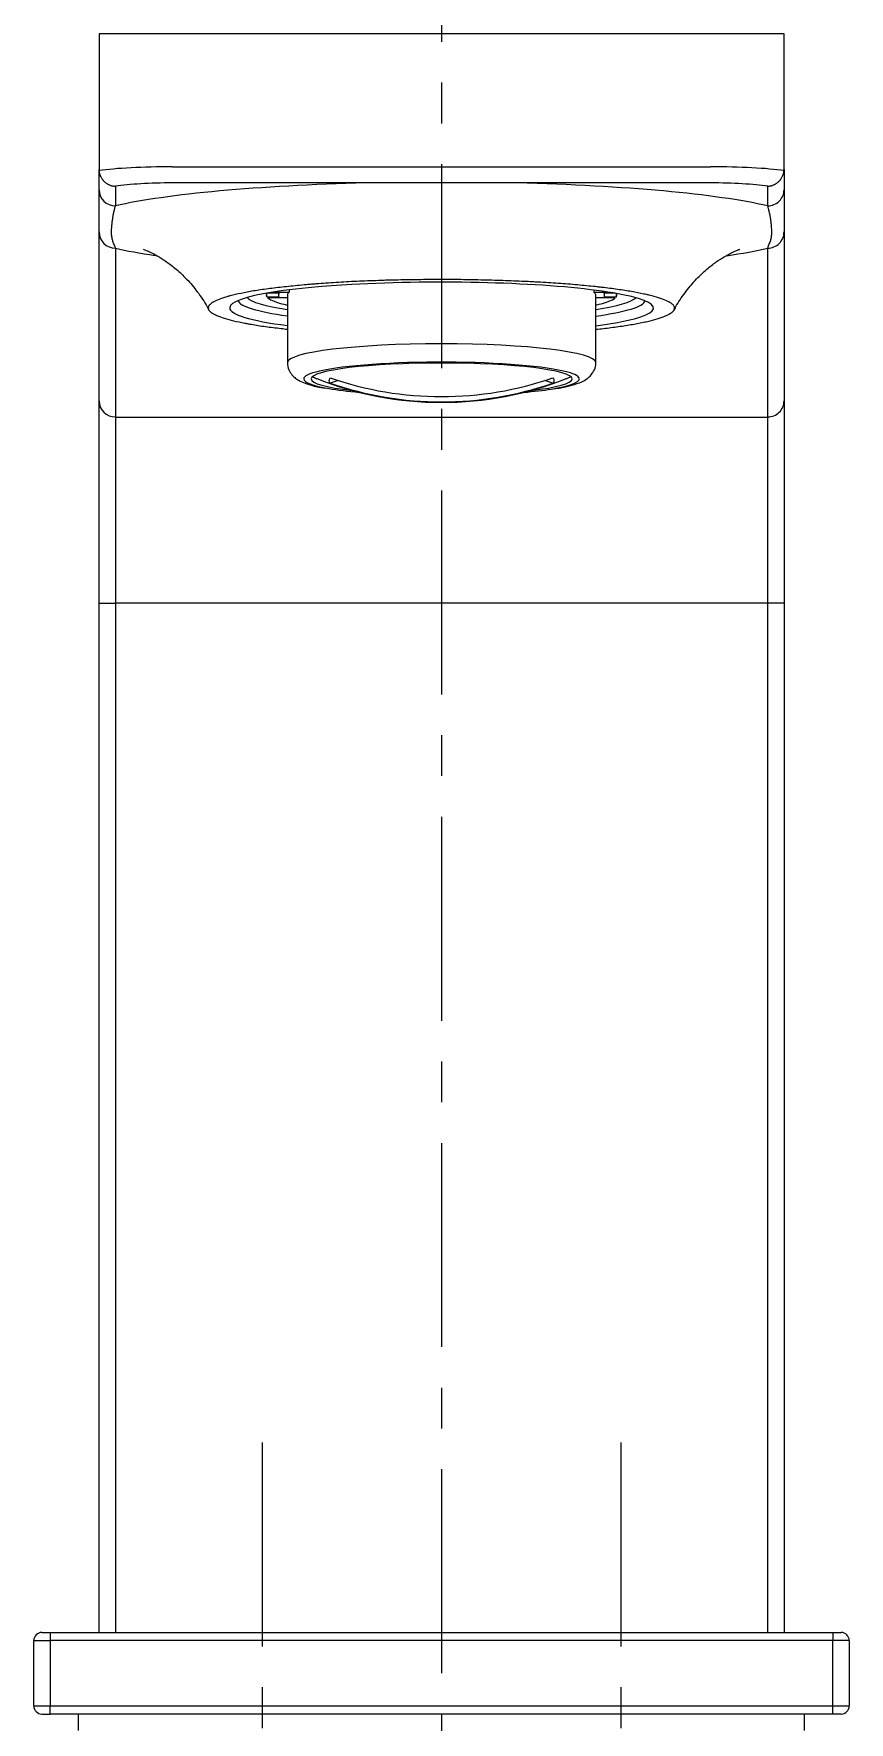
# Model space of a CAD drawing. Extents: x 1571 to 2360, y 0 to 579.
# Drawn here: x 1759.9 to 1809.9, y 253.5 to 357 of the extents above; entities that cross this region are included whole.
import ezdxf

# ---------------------------------------------------------------- set-up
doc = ezdxf.new("R2010")
doc.units = 0
doc.header["$LTSCALE"] = 10
doc.header["$MEASUREMENT"] = 0
doc.linetypes.add('CENTER', pattern=[2, 1.25, -0.25, 0.25, -0.25])
doc.layers.get('0').update_dxf_attribs({"linetype": 'CONTINUOUS'})
doc.layers.add('1', color=7, linetype='CONTINUOUS')

msp = doc.modelspace()

# ---------------------------------------------------------------- linework, layer by layer
at = {"ltscale": 0.5}
msp.add_line((1807.2, 254.04), (1762.7, 254.04), dxfattribs=at)
at = {"layer": '1', "color": 1, "linetype": 'CENTER', "lineweight": -3}
for p, q in [((1784.95, 409.04), (1784.95, 252.54)), ((1773.95, 270.68), (1773.95, 167.9)), ((1795.95, 270.68), (1795.95, 167.9))]:
    msp.add_line(p, q, dxfattribs=at)
at = {"layer": '1', "color": 7, "linetype": 'Continuous', "lineweight": -3}
for p, q in [((1763.95, 357.04), (1763.95, 348.72)), ((1768.45, 357.04), (1763.95, 357.04)), ((1801.45, 357.04), (1768.45, 357.04)), ((1805.95, 357.04), (1801.45, 357.04)), ((1805.95, 348.72), (1805.95, 357.04)), ((1768.45, 348.89), (1780.3, 348.89)), ((1789.59, 348.89), (1801.45, 348.89)), ((1763.95, 347.48), (1763.95, 348.72)), ((1780.3, 347.89), (1768.45, 347.89)), ((1801.45, 347.89), (1789.59, 347.89)), ((1805.95, 348.72), (1805.95, 347.48)), ((1764.95, 347.69), (1764.95, 346.49)), ((1804.95, 346.49), (1804.95, 347.69)), ((1763.95, 334.54), (1763.95, 344.89)), ((1805.95, 344.89), (1805.95, 334.54)), ((1764.95, 343.89), (1764.95, 333.54)), ((1804.95, 333.54), (1804.95, 343.89)), ((1774.24, 340.92), (1774.24, 341.13)), ((1774.99, 341.13), (1774.24, 341.13)), ((1774.24, 340.92), (1774.99, 340.92)), ((1775.5, 340.85), (1774.3, 340.85)), ((1774.66, 341.2), (1775.61, 341.2)), ((1774.95, 341.13), (1774.95, 341.03)), ((1775.5, 341.03), (1775.5, 336.88)), ((1775.61, 341.34), (1775.61, 341.2)), ((1794.29, 341.32), (1794.29, 341.2)), ((1794.29, 341.2), (1795.16, 341.2)), ((1794.4, 336.88), (1794.4, 341.03)), ((1795.6, 340.85), (1794.4, 340.85)), ((1795.6, 341.13), (1794.92, 341.13)), ((1794.92, 340.92), (1795.67, 340.92)), ((1794.95, 341.03), (1794.95, 341.13)), ((1795.67, 340.92), (1795.67, 341.12)), ((1763.95, 322.13), (1763.95, 334.54)), ((1805.95, 334.54), (1805.95, 322.13)), ((1764.95, 333.54), (1764.95, 322.13)), ((1764.95, 333.54), (1804.95, 333.54)), ((1804.95, 322.13), (1804.95, 333.54)), ((1763.95, 259.04), (1763.95, 322.13)), ((1763.95, 322.13), (1764.95, 322.13)), ((1764.95, 322.13), (1764.95, 259.04)), ((1804.95, 322.13), (1764.95, 322.13)), ((1804.95, 259.04), (1804.95, 322.13)), ((1805.95, 322.13), (1804.95, 322.13)), ((1805.95, 322.13), (1805.95, 259.04)), ((1760.45, 259.04), (1760.95, 259.04)), ((1760.95, 259.04), (1808.95, 259.04)), ((1760.95, 259.04), (1760.95, 258.54)), ((1808.95, 259.04), (1809.45, 259.04)), ((1808.95, 259.04), (1808.95, 258.54)), ((1759.95, 254.54), (1759.95, 258.54)), ((1759.95, 258.54), (1760.95, 258.54)), ((1808.95, 258.54), (1760.95, 258.54)), ((1760.95, 258.54), (1760.95, 254.54)), ((1808.95, 254.54), (1808.95, 258.54)), ((1809.95, 258.54), (1808.95, 258.54)), ((1809.95, 258.54), (1809.95, 254.54)), ((1759.95, 254.54), (1760.95, 254.54)), ((1760.45, 254.04), (1760.95, 254.04)), ((1760.95, 254.54), (1808.95, 254.54)), ((1760.95, 254.04), (1760.95, 254.54)), ((1808.95, 254.04), (1760.95, 254.04)), ((1762.7, 253.04), (1762.7, 254.04)), ((1807.2, 253.04), (1807.2, 254.04)), ((1808.95, 254.54), (1809.95, 254.54)), ((1808.95, 254.04), (1808.95, 254.54)), ((1809.45, 254.04), (1808.95, 254.04))]:
    msp.add_line(p, q, dxfattribs=at)
for centre, radius, start, end in [((1784.95, 355.24), 20.8, 248.4362, 270), ((1784.95, 355.24), 20.8, 270, 291.5638), ((1760.45, 258.54), 0.5, 90, 180), ((1809.45, 258.54), 0.5, 0, 90), ((1760.45, 254.54), 0.5, 180, 270), ((1809.45, 254.54), 0.5, 270, 0)]:
    msp.add_arc(centre, radius, start, end, dxfattribs=at)
for centre, major_axis, ratio, start_param, end_param in [((1768.45, 348.33), (5.5, 0), 0.10046, 1.570796, 2.528259), ((1801.45, 348.33), (5.5, 0), 0.10046, 0.613333, 1.570796), ((1784.95, 345.19), (-22.66, 0), 0.121869, 4.918837, 5.793759), ((1768.45, 347.34), (4.5, 0), 0.122785, 1.570796, 2.461919), ((1784.95, 345.19), (-22.66, 0), 0.121869, 3.631019, 4.505941), ((1801.45, 347.34), (4.5, 0), 0.122785, 0.679674, 1.570796), ((1764.95, 347.48), (-1, 0), 0.992546, 0, 1.570796), ((1804.95, 347.48), (-1, 0), 0.992546, 1.570796, 3.141593), ((1764.95, 344.89), (-1, 0), 0.992546, 0, 1.570796), ((1804.95, 344.89), (-1, 0), 0.992546, 1.570796, 3.141593), ((1784.95, 345.19), (-22.66, 0), 0.121869, 0.489426, 0.683938), ((1784.95, 345.19), (-22.66, 0), 0.121869, 2.451369, 2.652166), ((1784.95, 340.23), (-12.99, 0.01), 0.121869, 2.385717, 6.283185), ((1784.95, 340.73), (-12.49, 0.01), 0.121869, 0.037966, 0.713506), ((1784.95, 341.03), (12, 0), 0.121869, 3.251646, 3.805745), ((1784.95, 341.03), (10.75, 0), 0.121869, 3.06244, 3.220745), ((1784.95, 341.03), (10.75, 0), 0.121869, 3.276889, 3.638475), ((1784.95, 341.03), (-10, 0), 0.121869, 6.198083, 6.368288), ((1784.95, 341.03), (9.45, 0), 0.121869, 2.987544, 3.141593), ((1784.95, 341.03), (9.45, 0), 0.121869, 6.283185, 6.437234), ((1784.95, 341.03), (10.75, 0), 0.121869, 5.786303, 6.147889), ((1784.95, 341.03), (12, 0), 0.121869, 5.619131, 6.164688), ((1784.95, 340.73), (-12.49, 0.01), 0.121869, 2.42911, 3.103669), ((1784.95, 341.03), (-10, 0), 0.121869, 3.05649, 3.226695), ((1784.95, 341.03), (10.75, 0), 0.121869, 6.204033, 6.35253), ((1784.95, 340.23), (-12.99, 0.01), 0.121869, 0, 0.756899), ((1784.95, 336.88), (9.45, 0), 0.121869, 0.002847, 3.141593), ((1784.95, 335.88), (8, 0), 0.121869, 0, 3.141592), ((1784.95, 335.88), (8.45, 0), 0.121869, 0.414494, 2.657886), ((1784.95, 335.88), (8.45, 0), 0.121869, 2.657886, 3.141592), ((1784.95, 335.88), (8.45, 0), 0.121869, 3.141592, 3.75705), ((1784.95, 335.88), (8, 0), 0.121869, 3.141593, 3.957621), ((1784.95, 336.18), (8, 0), 0.121869, 3.294941, 3.440731), ((1784.95, 355.4), (20.76, 0), 0.992546, 4.377384, 5.047394), ((1784.95, 315.25), (21.63, 0), 0.992546, 1.868187, 1.891899), ((1784.95, 355.08), (20.76, 0), 0.992546, 4.377384, 5.047394), ((1784.95, 335.88), (8, 0), 0.121869, 5.467255, 6.283185), ((1784.95, 315.25), (21.63, 0), 0.992546, 1.249694, 1.273405), ((1784.95, 335.88), (8.45, 0), 0.121869, 5.632483, 6.283185), ((1784.95, 336.18), (8, 0), 0.121869, 5.984145, 6.129935), ((1784.95, 335.88), (8.45, 0), 0.121869, 0, 0.414494), ((1764.95, 334.54), (-1, 0), 0.992546, 0, 1.570796), ((1784.95, 335.88), (8.45, 0), 0.121869, 3.75705, 4.074351), ((1784.95, 335.88), (8.45, 0), 0.121869, 5.350525, 5.632483), ((1804.95, 334.54), (-1, 0), 0.992546, 1.570796, 3.141593)]:
    msp.add_ellipse(centre, major_axis=major_axis, ratio=ratio, start_param=start_param, end_param=end_param, dxfattribs=at)
for points, knots in [([(1780.3, 348.89), (1780.69, 348.89), (1781.08, 348.89), (1781.85, 348.88), (1782.24, 348.88), (1783.01, 348.88), (1783.79, 348.88), (1784.56, 348.88), (1785.33, 348.88), (1786.11, 348.88), (1786.88, 348.88), (1787.66, 348.88), (1788.04, 348.88), (1788.82, 348.89), (1789.2, 348.89), (1789.59, 348.89)], [0, 0, 0, 0, 0.125, 0.125, 0.25, 0.25, 0.375, 0.5, 0.5, 0.625, 0.75, 0.75, 0.875, 0.875, 1, 1, 1, 1]), ([(1763.95, 348.65), (1763.95, 348.59), (1763.96, 348.52), (1763.99, 348.43), (1764, 348.4), (1764.02, 348.36), (1764.02, 348.34), (1764.03, 348.31), (1764.04, 348.3), (1764.08, 348.22), (1764.11, 348.17), (1764.16, 348.11), (1764.17, 348.09), (1764.19, 348.07), (1764.2, 348.06), (1764.23, 348.02), (1764.25, 348), (1764.32, 347.93), (1764.37, 347.89), (1764.44, 347.85), (1764.45, 347.84), (1764.48, 347.82), (1764.52, 347.8), (1764.59, 347.77), (1764.65, 347.75), (1764.69, 347.73), (1764.7, 347.73), (1764.73, 347.72), (1764.75, 347.72), (1764.8, 347.71), (1764.83, 347.7), (1764.87, 347.69), (1764.89, 347.69), (1764.92, 347.69), (1764.93, 347.69), (1764.94, 347.69), (1764.94, 347.69), (1764.95, 347.69)], [0, 0, 0, 0, 0.125, 0.125, 0.1875, 0.1875, 0.21875, 0.21875, 0.25, 0.25, 0.375, 0.375, 0.40625, 0.40625, 0.4375, 0.4375, 0.5, 0.5, 0.625, 0.625, 0.65625, 0.65625, 0.6875, 0.75, 0.8125, 0.8125, 0.84375, 0.84375, 0.875, 0.875, 0.9375, 0.9375, 0.96875, 0.984375, 0.992188, 0.992188, 1, 1, 1, 1]), ([(1789.59, 347.89), (1789.2, 347.9), (1788.82, 347.9), (1788.04, 347.89), (1787.27, 347.89), (1786.11, 347.89), (1785.33, 347.89), (1784.56, 347.89), (1783.79, 347.89), (1782.62, 347.89), (1781.85, 347.89), (1781.08, 347.9), (1780.69, 347.9), (1780.3, 347.89)], [0, 0, 0, 0, 0.125, 0.125, 0.25, 0.375, 0.5, 0.5, 0.625, 0.75, 0.875, 0.875, 1, 1, 1, 1]), ([(1804.95, 347.69), (1804.95, 347.69), (1804.95, 347.69), (1804.96, 347.69), (1804.97, 347.69), (1805, 347.69), (1805.02, 347.69), (1805.07, 347.7), (1805.1, 347.71), (1805.14, 347.72), (1805.16, 347.72), (1805.19, 347.73), (1805.2, 347.73), (1805.25, 347.75), (1805.31, 347.77), (1805.38, 347.8), (1805.42, 347.82), (1805.44, 347.84), (1805.46, 347.85), (1805.52, 347.89), (1805.57, 347.93), (1805.64, 348), (1805.66, 348.02), (1805.7, 348.06), (1805.71, 348.07), (1805.73, 348.09), (1805.74, 348.11), (1805.78, 348.17), (1805.82, 348.22), (1805.85, 348.3), (1805.86, 348.31), (1805.87, 348.34), (1805.88, 348.36), (1805.89, 348.4), (1805.9, 348.43), (1805.93, 348.52), (1805.94, 348.59), (1805.94, 348.65)], [0, 0, 0, 0, 0.007812, 0.007812, 0.015625, 0.03125, 0.0625, 0.0625, 0.125, 0.125, 0.15625, 0.15625, 0.1875, 0.1875, 0.25, 0.3125, 0.34375, 0.34375, 0.375, 0.375, 0.5, 0.5, 0.5625, 0.5625, 0.59375, 0.59375, 0.625, 0.625, 0.75, 0.75, 0.78125, 0.78125, 0.8125, 0.8125, 0.875, 0.875, 1, 1, 1, 1]), ([(1763.95, 344.89), (1763.95, 344.99), (1763.95, 345.08), (1763.95, 345.19), (1763.95, 345.22), (1763.95, 345.29), (1763.95, 345.32), (1763.95, 345.38), (1763.95, 345.42), (1763.95, 345.49), (1763.95, 345.52), (1763.95, 345.6), (1763.95, 345.65), (1763.95, 345.74), (1763.95, 345.79), (1763.95, 345.9), (1763.95, 345.96), (1763.95, 346.08), (1763.95, 346.14), (1763.95, 346.28), (1763.95, 346.35), (1763.95, 346.5), (1763.95, 346.57), (1763.95, 346.72), (1763.95, 346.8), (1763.95, 346.95), (1763.95, 347.03), (1763.95, 347.24), (1763.95, 347.37), (1763.95, 347.48)], [0, 0, 0, 0, 0.125, 0.125, 0.1875, 0.1875, 0.25, 0.25, 0.3125, 0.3125, 0.375, 0.375, 0.4375, 0.4375, 0.5, 0.5, 0.5625, 0.5625, 0.625, 0.625, 0.6875, 0.6875, 0.75, 0.75, 0.8125, 0.8125, 0.875, 0.875, 1, 1, 1, 1]), ([(1805.95, 347.48), (1805.95, 347.37), (1805.95, 347.24), (1805.95, 347.03), (1805.95, 346.95), (1805.95, 346.8), (1805.95, 346.72), (1805.95, 346.57), (1805.95, 346.5), (1805.95, 346.35), (1805.95, 346.28), (1805.95, 346.14), (1805.95, 346.08), (1805.95, 345.96), (1805.95, 345.9), (1805.95, 345.79), (1805.95, 345.74), (1805.95, 345.65), (1805.95, 345.6), (1805.95, 345.52), (1805.95, 345.49), (1805.95, 345.42), (1805.95, 345.38), (1805.95, 345.32), (1805.95, 345.29), (1805.95, 345.22), (1805.95, 345.19), (1805.95, 345.08), (1805.95, 344.99), (1805.95, 344.89)], [0, 0, 0, 0, 0.125, 0.125, 0.1875, 0.1875, 0.25, 0.25, 0.3125, 0.3125, 0.375, 0.375, 0.4375, 0.4375, 0.5, 0.5, 0.5625, 0.5625, 0.625, 0.625, 0.6875, 0.6875, 0.75, 0.75, 0.8125, 0.8125, 0.875, 0.875, 1, 1, 1, 1]), ([(1764.95, 346.49), (1764.93, 346.44), (1764.89, 346.32), (1764.86, 346.18), (1764.83, 346.04), (1764.82, 345.97), (1764.79, 345.82), (1764.78, 345.75), (1764.75, 345.6), (1764.74, 345.53), (1764.73, 345.38), (1764.72, 345.31), (1764.71, 345.18), (1764.7, 345.12), (1764.7, 345), (1764.69, 344.94), (1764.69, 344.83), (1764.7, 344.78), (1764.7, 344.68), (1764.71, 344.64), (1764.72, 344.56), (1764.73, 344.52), (1764.74, 344.44), (1764.75, 344.41), (1764.78, 344.34), (1764.79, 344.3), (1764.82, 344.24), (1764.83, 344.2), (1764.86, 344.12), (1764.88, 344.08), (1764.91, 344), (1764.93, 343.95), (1764.95, 343.89)], [0, 0, 0, 0, 0.0625, 0.125, 0.125, 0.1875, 0.1875, 0.25, 0.25, 0.3125, 0.3125, 0.375, 0.375, 0.4375, 0.4375, 0.5, 0.5, 0.5625, 0.5625, 0.625, 0.625, 0.6875, 0.6875, 0.75, 0.75, 0.8125, 0.8125, 0.875, 0.875, 0.9375, 0.9375, 1, 1, 1, 1]), ([(1804.95, 343.89), (1804.96, 343.95), (1805, 344.04), (1805.03, 344.12), (1805.06, 344.2), (1805.08, 344.24), (1805.1, 344.3), (1805.12, 344.34), (1805.14, 344.41), (1805.15, 344.44), (1805.17, 344.52), (1805.18, 344.56), (1805.19, 344.64), (1805.19, 344.68), (1805.2, 344.78), (1805.2, 344.83), (1805.2, 344.94), (1805.2, 345), (1805.19, 345.12), (1805.19, 345.18), (1805.18, 345.31), (1805.17, 345.38), (1805.15, 345.53), (1805.14, 345.6), (1805.12, 345.75), (1805.1, 345.82), (1805.08, 345.97), (1805.06, 346.04), (1805.03, 346.18), (1805.02, 346.25), (1804.98, 346.38), (1804.96, 346.44), (1804.95, 346.49)], [0, 0, 0, 0, 0.0625, 0.125, 0.125, 0.1875, 0.1875, 0.25, 0.25, 0.3125, 0.3125, 0.375, 0.375, 0.4375, 0.4375, 0.5, 0.5, 0.5625, 0.5625, 0.625, 0.625, 0.6875, 0.6875, 0.75, 0.75, 0.8125, 0.8125, 0.875, 0.875, 0.9375, 0.9375, 1, 1, 1, 1]), ([(1766.67, 343.83), (1766.67, 343.83), (1766.69, 343.82), (1766.82, 343.77), (1767.11, 343.65), (1767.51, 343.44), (1768.01, 343.12), (1768.61, 342.68), (1769.26, 342.09), (1769.91, 341.33), (1770.4, 340.65), (1770.62, 340.21), (1770.67, 340.11)], [0, 0, 0, 0, 0.072148, 0.178428, 0.27933, 0.378931, 0.48013, 0.587271, 0.703139, 0.827859, 0.959179, 1, 1, 1, 1]), ([(1799.21, 340.08), (1799.26, 340.19), (1799.47, 340.61), (1799.94, 341.27), (1800.57, 342.01), (1801.2, 342.61), (1801.79, 343.06), (1802.29, 343.38), (1802.71, 343.61), (1803.01, 343.74), (1803.19, 343.81), (1803.23, 343.83), (1803.23, 343.83)], [0, 0, 0, 0, 0.040011, 0.166138, 0.286205, 0.399103, 0.504386, 0.603379, 0.699169, 0.795706, 0.895987, 1, 1, 1, 1]), ([(1794.41, 338.92), (1794.73, 338.95), (1795.04, 338.99), (1795.65, 339.07), (1795.95, 339.11), (1796.52, 339.2), (1796.79, 339.25), (1797.1, 339.31), (1797.17, 339.32), (1797.29, 339.34), (1797.35, 339.36), (1797.52, 339.39), (1797.63, 339.42), (1797.94, 339.49), (1798.32, 339.6), (1798.61, 339.71), (1798.79, 339.79), (1798.85, 339.82), (1798.92, 339.86), (1798.95, 339.87), (1798.98, 339.89), (1798.99, 339.9), (1799.01, 339.91), (1799.02, 339.92), (1799.11, 339.99), (1799.17, 340.04), (1799.23, 340.15), (1799.24, 340.21), (1799.22, 340.33), (1799.18, 340.38), (1799.11, 340.45), (1799.09, 340.47), (1799.06, 340.5), (1799.04, 340.51), (1798.98, 340.55), (1798.93, 340.58), (1798.77, 340.66), (1798.52, 340.77), (1798.18, 340.88), (1797.9, 340.96), (1797.8, 340.98), (1797.66, 341.02), (1797.64, 341.02), (1797.58, 341.03), (1797.56, 341.04), (1797.47, 341.06), (1797.41, 341.07), (1797.12, 341.13), (1796.87, 341.18), (1796.33, 341.28), (1796.05, 341.32), (1795.43, 341.41), (1795.11, 341.45), (1794.68, 341.5), (1794.6, 341.51), (1794.42, 341.53), (1794.16, 341.56), (1793.88, 341.58), (1793.33, 341.64), (1792.57, 341.7), (1791.75, 341.76), (1791.13, 341.8), (1790.91, 341.81), (1790.64, 341.82), (1790.59, 341.83), (1790.48, 341.83), (1790.32, 341.84), (1790.15, 341.85), (1789.61, 341.87), (1789.16, 341.89), (1788.26, 341.92), (1787.81, 341.93), (1786.89, 341.95), (1786.42, 341.96), (1785.84, 341.97), (1785.72, 341.97), (1785.48, 341.97), (1785.13, 341.97), (1784.78, 341.97), (1784.08, 341.97), (1783.62, 341.96), (1782.69, 341.95), (1782.23, 341.94), (1781.66, 341.93), (1781.49, 341.92), (1781.32, 341.92), (1781.2, 341.91), (1781.15, 341.91), (1780.86, 341.9), (1780.64, 341.89), (1779.97, 341.87), (1779.54, 341.85), (1778.69, 341.8), (1778.27, 341.77), (1777.66, 341.73), (1777.46, 341.72), (1777.17, 341.69), (1777.07, 341.69), (1776.87, 341.67), (1776.77, 341.66), (1776.29, 341.62), (1775.55, 341.55), (1774.88, 341.47), (1774.55, 341.43)], [0, 0, 0, 0, 0.027622, 0.027622, 0.058008, 0.058008, 0.088395, 0.088395, 0.095992, 0.095992, 0.103589, 0.103589, 0.118782, 0.118782, 0.149169, 0.179556, 0.179556, 0.194749, 0.194749, 0.202346, 0.202346, 0.206144, 0.206144, 0.209943, 0.209943, 0.240329, 0.240329, 0.270716, 0.270716, 0.301103, 0.301103, 0.3087, 0.3087, 0.316296, 0.316296, 0.33149, 0.33149, 0.361877, 0.392264, 0.392264, 0.407457, 0.407457, 0.411255, 0.411255, 0.415054, 0.415054, 0.42265, 0.42265, 0.453037, 0.453037, 0.483424, 0.483424, 0.513811, 0.513811, 0.521408, 0.521408, 0.529004, 0.544198, 0.544198, 0.574584, 0.604971, 0.604971, 0.620165, 0.620165, 0.623963, 0.623963, 0.627761, 0.635358, 0.635358, 0.665745, 0.665745, 0.696132, 0.696132, 0.726519, 0.726519, 0.734115, 0.734115, 0.741712, 0.756905, 0.756905, 0.787292, 0.787292, 0.817679, 0.817679, 0.825276, 0.829074, 0.829074, 0.832872, 0.832872, 0.848066, 0.848066, 0.878453, 0.878453, 0.90884, 0.90884, 0.924033, 0.924033, 0.93163, 0.93163, 0.939226, 0.939226, 0.969613, 1, 1, 1, 1]), ([(1774.55, 341.43), (1774.23, 341.39), (1773.92, 341.35), (1773.35, 341.26), (1773.09, 341.21), (1772.59, 341.11), (1772.36, 341.06), (1772.1, 341), (1772.02, 340.98), (1771.95, 340.96), (1771.9, 340.95), (1771.88, 340.94), (1771.76, 340.91), (1771.67, 340.88), (1771.42, 340.8), (1771.27, 340.75), (1771.03, 340.64), (1770.93, 340.58), (1770.81, 340.5), (1770.78, 340.47), (1770.74, 340.43), (1770.72, 340.42), (1770.7, 340.39), (1770.69, 340.37), (1770.65, 340.3), (1770.64, 340.24), (1770.67, 340.13), (1770.7, 340.07), (1770.82, 339.96), (1770.9, 339.9), (1771.03, 339.83), (1771.06, 339.82), (1771.1, 339.8), (1771.12, 339.79), (1771.15, 339.78), (1771.23, 339.74), (1771.31, 339.71), (1771.54, 339.63), (1771.88, 339.52), (1772.3, 339.42), (1772.65, 339.35), (1772.77, 339.32), (1772.96, 339.29), (1773.02, 339.27), (1773.15, 339.25), (1773.22, 339.24), (1773.56, 339.18), (1773.85, 339.13), (1774.46, 339.05), (1774.78, 339.01), (1775.24, 338.96), (1775.35, 338.94), (1775.47, 338.93)], [0, 0, 0, 0, 0.061218, 0.061218, 0.122436, 0.122436, 0.183655, 0.183655, 0.198959, 0.206612, 0.206612, 0.214264, 0.214264, 0.244873, 0.244873, 0.306091, 0.306091, 0.367309, 0.367309, 0.397919, 0.397919, 0.413223, 0.413223, 0.428528, 0.428528, 0.489746, 0.489746, 0.550964, 0.550964, 0.612182, 0.612182, 0.627487, 0.627487, 0.635139, 0.635139, 0.642792, 0.673401, 0.673401, 0.734619, 0.795837, 0.795837, 0.826446, 0.826446, 0.841751, 0.841751, 0.857055, 0.857055, 0.918274, 0.918274, 0.979492, 0.979492, 1, 1, 1, 1]), ([(1775.5, 336.88), (1775.51, 336.72), (1775.56, 336.44), (1775.78, 336.11), (1776.02, 335.89), (1776.32, 335.71), (1776.72, 335.56), (1777.21, 335.42), (1777.64, 335.34), (1777.81, 335.31)], [0, 0, 0, 0, 0.108245, 0.207392, 0.310739, 0.435128, 0.610769, 0.851439, 1, 1, 1, 1]), ([(1791.83, 335.27), (1791.99, 335.29), (1792.4, 335.36), (1792.98, 335.5), (1793.47, 335.66), (1793.84, 335.86), (1794.12, 336.1), (1794.33, 336.42), (1794.43, 336.73), (1794.4, 336.89), (1794.39, 336.9)], [0, 0, 0, 0, 0.112987, 0.329773, 0.560301, 0.696883, 0.79808, 0.894991, 0.990872, 1, 1, 1, 1])]:
    msp.add_open_spline(points, degree=3, knots=knots, dxfattribs=at)
for points in [[(1763.95, 348.72), (1763.95, 348.7), (1763.95, 348.68), (1763.95, 348.65)], [(1805.94, 348.65), (1805.95, 348.68), (1805.95, 348.7), (1805.95, 348.72)], [(1778.13, 335.62), (1778.08, 335.66), (1778.04, 335.75), (1778.08, 335.87), (1778.13, 335.94)], [(1791.78, 335.94), (1791.82, 335.87), (1791.86, 335.75), (1791.82, 335.66), (1791.78, 335.62)]]:
    msp.add_open_spline(points, degree=3, dxfattribs=at)

doc.saveas('drawing.dxf')
